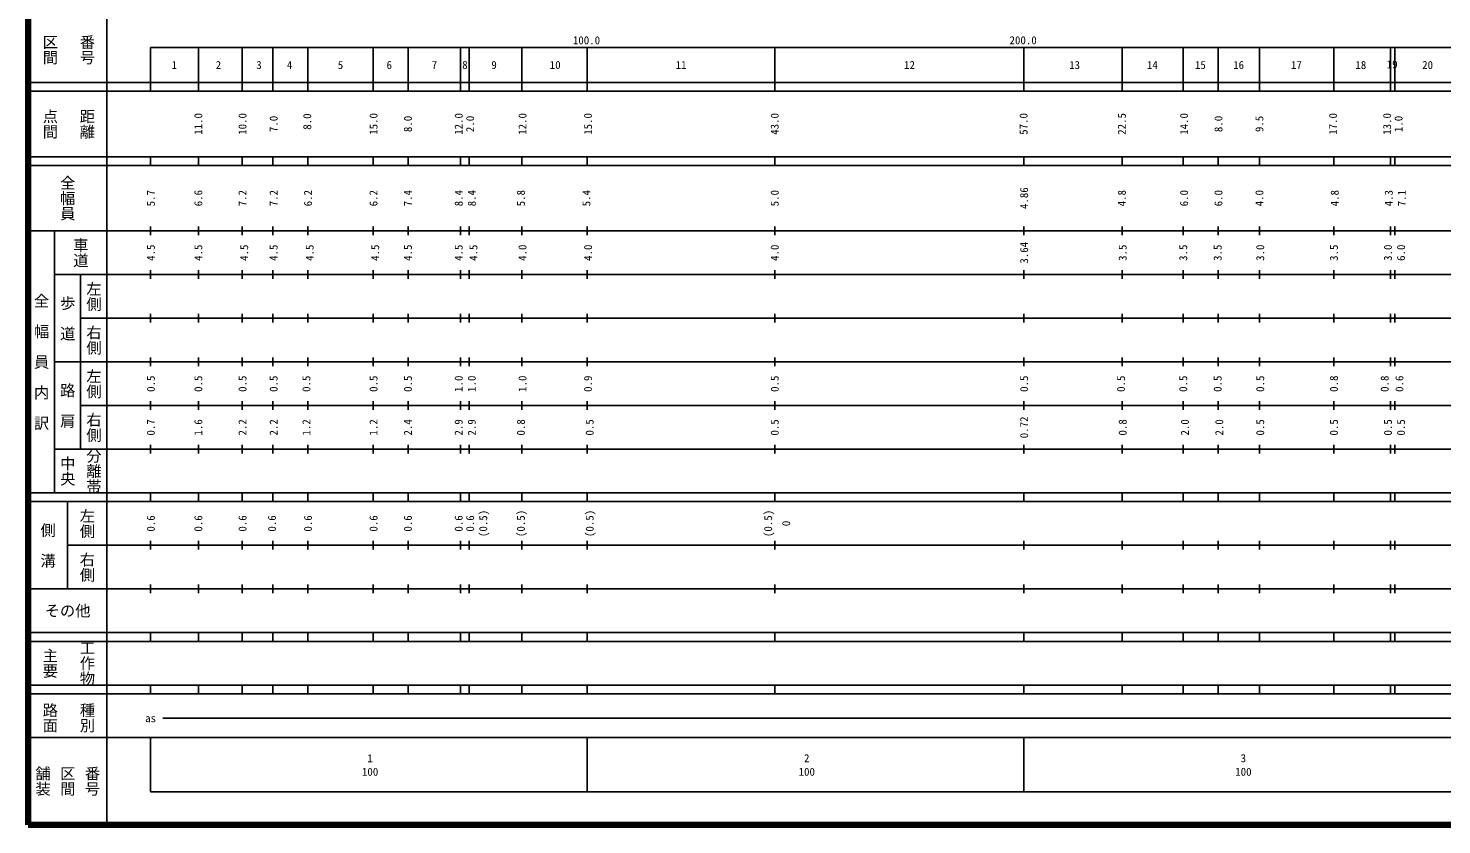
# Model space of a CAD drawing. Units: millimetres on the paper. Extents: x 40 to 680, y 20 to 380.
# Drawn here: x 40 to 363.7, y 20 to 202.4 of the extents above; entities that cross this region are included whole.
import ezdxf
from ezdxf.enums import TextEntityAlignment as Align

# ---------------------------------------------------------------- set-up
doc = ezdxf.new("R2010")
doc.units = ezdxf.units.MM
doc.layers.add('M-TTL', color=2, linetype='Continuous', lineweight=140)
doc.layers.add('M-TTL-BAND', color=7, linetype='Continuous', lineweight=25)
doc.styles.add('@ＭＳ ゴシック', font='')
doc.styles.add('ＭＳ ゴシック', font='')
doc.styles.get('@ＭＳ ゴシック').set_extended_font_data('@MS Gothic')
doc.styles.get('ＭＳ ゴシック').set_extended_font_data('MS Gothic')

msp = doc.modelspace()

# ---------------------------------------------------------------- linework, layer by layer
at = {"layer": 'M-TTL'}
for p, q in [((40, 380), (40, 20)), ((40, 20), (680, 20))]:
    msp.add_line(p, q, dxfattribs=at)
at = {"layer": 'M-TTL-BAND'}
for p, q in [((58, 370), (58, 20)), ((68, 198), (579, 198)), ((68, 198), (68, 188)), ((79, 198), (79, 188)), ((89, 198), (89, 188)), ((96, 198), (96, 188)), ((104, 198), (104, 188)), ((119, 198), (119, 188)), ((127, 198), (127, 188)), ((139, 198), (139, 188)), ((141, 198), (141, 188)), ((153, 198), (153, 188)), ((168, 198), (168, 188)), ((211, 198), (211, 188)), ((268, 198), (268, 188)), ((290.5, 198), (290.5, 188)), ((304.5, 198), (304.5, 188)), ((312.5, 198), (312.5, 188)), ((322, 198), (322, 188)), ((339, 198), (339, 188)), ((352, 198), (352, 188)), ((353, 198), (353, 188)), ((40, 190), (579, 190)), ((40, 188), (579, 188)), ((40, 173), (579, 173)), ((68, 171), (68, 173)), ((79, 173), (79, 171)), ((89, 173), (89, 171)), ((96, 173), (96, 171)), ((104, 173), (104, 171)), ((119, 173), (119, 171)), ((127, 173), (127, 171)), ((139, 173), (139, 171)), ((141, 173), (141, 171)), ((153, 173), (153, 171)), ((168, 173), (168, 171)), ((211, 173), (211, 171)), ((268, 171), (268, 173)), ((290.5, 173), (290.5, 171)), ((304.5, 173), (304.5, 171)), ((312.5, 173), (312.5, 171)), ((322, 173), (322, 171)), ((339, 173), (339, 171)), ((352, 173), (352, 171)), ((353, 173), (353, 171)), ((40, 171), (579, 171)), ((40, 156), (579, 156)), ((46, 96), (46, 156)), ((68, 155), (68, 157)), ((79, 157), (79, 155)), ((89, 157), (89, 155)), ((96, 157), (96, 155)), ((104, 157), (104, 155)), ((119, 157), (119, 155)), ((127, 157), (127, 155)), ((139, 157), (139, 155)), ((141, 157), (141, 155)), ((153, 157), (153, 155)), ((168, 157), (168, 155)), ((211, 157), (211, 155)), ((268, 155), (268, 157)), ((290.5, 157), (290.5, 155)), ((304.5, 157), (304.5, 155)), ((312.5, 157), (312.5, 155)), ((322, 157), (322, 155)), ((339, 157), (339, 155)), ((352, 157), (352, 155)), ((353, 157), (353, 155)), ((46, 146), (579, 146)), ((52, 146), (52, 106)), ((68, 145), (68, 147)), ((79, 147), (79, 145)), ((89, 147), (89, 145)), ((96, 147), (96, 145)), ((104, 147), (104, 145)), ((119, 147), (119, 145)), ((127, 147), (127, 145)), ((139, 147), (139, 145)), ((141, 147), (141, 145)), ((153, 147), (153, 145)), ((168, 147), (168, 145)), ((211, 147), (211, 145)), ((268, 145), (268, 147)), ((290.5, 147), (290.5, 145)), ((304.5, 147), (304.5, 145)), ((312.5, 147), (312.5, 145)), ((322, 147), (322, 145)), ((339, 147), (339, 145)), ((352, 147), (352, 145)), ((353, 147), (353, 145)), ((52, 136), (579, 136)), ((68, 135), (68, 137)), ((79, 137), (79, 135)), ((89, 137), (89, 135)), ((96, 137), (96, 135)), ((104, 137), (104, 135)), ((119, 137), (119, 135)), ((127, 137), (127, 135)), ((139, 137), (139, 135)), ((141, 137), (141, 135)), ((153, 137), (153, 135)), ((168, 137), (168, 135)), ((211, 137), (211, 135)), ((268, 135), (268, 137)), ((290.5, 137), (290.5, 135)), ((304.5, 137), (304.5, 135)), ((312.5, 137), (312.5, 135)), ((322, 137), (322, 135)), ((339, 137), (339, 135)), ((352, 137), (352, 135)), ((353, 137), (353, 135)), ((68, 125), (68, 127)), ((79, 127), (79, 125)), ((89, 127), (89, 125)), ((96, 127), (96, 125)), ((104, 127), (104, 125)), ((119, 127), (119, 125)), ((127, 127), (127, 125)), ((139, 127), (139, 125)), ((141, 127), (141, 125)), ((153, 127), (153, 125)), ((168, 127), (168, 125)), ((211, 127), (211, 125)), ((268, 125), (268, 127)), ((290.5, 127), (290.5, 125)), ((304.5, 127), (304.5, 125)), ((312.5, 127), (312.5, 125)), ((322, 127), (322, 125)), ((339, 127), (339, 125)), ((352, 127), (352, 125)), ((353, 127), (353, 125)), ((46, 126), (579, 126)), ((68, 115), (68, 117)), ((79, 117), (79, 115)), ((89, 117), (89, 115)), ((96, 117), (96, 115)), ((104, 117), (104, 115)), ((119, 117), (119, 115)), ((127, 117), (127, 115)), ((139, 117), (139, 115)), ((141, 117), (141, 115)), ((153, 117), (153, 115)), ((168, 117), (168, 115)), ((211, 117), (211, 115)), ((268, 115), (268, 117)), ((290.5, 117), (290.5, 115)), ((304.5, 117), (304.5, 115)), ((312.5, 117), (312.5, 115)), ((322, 117), (322, 115)), ((339, 117), (339, 115)), ((352, 117), (352, 115)), ((353, 117), (353, 115)), ((52, 116), (579, 116)), ((68, 105), (68, 107)), ((79, 107), (79, 105)), ((89, 107), (89, 105)), ((96, 107), (96, 105)), ((104, 107), (104, 105)), ((119, 107), (119, 105)), ((127, 107), (127, 105)), ((139, 107), (139, 105)), ((141, 107), (141, 105)), ((153, 107), (153, 105)), ((168, 107), (168, 105)), ((211, 107), (211, 105)), ((268, 105), (268, 107)), ((290.5, 107), (290.5, 105)), ((304.5, 107), (304.5, 105)), ((312.5, 107), (312.5, 105)), ((322, 107), (322, 105)), ((339, 107), (339, 105)), ((352, 107), (352, 105)), ((353, 107), (353, 105)), ((46, 106), (579, 106)), ((40, 96), (579, 96)), ((40, 94), (579, 94)), ((49, 94), (49, 74)), ((68, 94), (68, 96)), ((79, 96), (79, 94)), ((89, 96), (89, 94)), ((96, 96), (96, 94)), ((104, 96), (104, 94)), ((119, 96), (119, 94)), ((127, 96), (127, 94)), ((139, 96), (139, 94)), ((141, 96), (141, 94)), ((153, 96), (153, 94)), ((168, 96), (168, 94)), ((211, 96), (211, 94)), ((268, 94), (268, 96)), ((290.5, 96), (290.5, 94)), ((304.5, 96), (304.5, 94)), ((312.5, 96), (312.5, 94)), ((322, 96), (322, 94)), ((339, 96), (339, 94)), ((352, 96), (352, 94)), ((353, 96), (353, 94)), ((68, 83), (68, 85)), ((79, 85), (79, 83)), ((89, 85), (89, 83)), ((96, 85), (96, 83)), ((104, 85), (104, 83)), ((119, 85), (119, 83)), ((127, 85), (127, 83)), ((139, 85), (139, 83)), ((141, 85), (141, 83)), ((153, 85), (153, 83)), ((168, 85), (168, 83)), ((211, 85), (211, 83)), ((268, 83), (268, 85)), ((290.5, 85), (290.5, 83)), ((304.5, 85), (304.5, 83)), ((312.5, 85), (312.5, 83)), ((322, 85), (322, 83)), ((339, 85), (339, 83)), ((352, 85), (352, 83)), ((353, 85), (353, 83)), ((49, 84), (579, 84)), ((68, 73), (68, 75)), ((79, 75), (79, 73)), ((89, 75), (89, 73)), ((96, 75), (96, 73)), ((104, 75), (104, 73)), ((119, 75), (119, 73)), ((127, 75), (127, 73)), ((139, 75), (139, 73)), ((141, 75), (141, 73)), ((153, 75), (153, 73)), ((168, 75), (168, 73)), ((211, 75), (211, 73)), ((268, 73), (268, 75)), ((290.5, 75), (290.5, 73)), ((304.5, 75), (304.5, 73)), ((312.5, 75), (312.5, 73)), ((322, 75), (322, 73)), ((339, 75), (339, 73)), ((352, 75), (352, 73)), ((353, 75), (353, 73)), ((40, 74), (579, 74)), ((40, 64), (579, 64)), ((40, 62), (579, 62)), ((68, 62), (68, 64)), ((79, 64), (79, 62)), ((89, 64), (89, 62)), ((96, 64), (96, 62)), ((104, 64), (104, 62)), ((119, 64), (119, 62)), ((127, 64), (127, 62)), ((139, 64), (139, 62)), ((141, 64), (141, 62)), ((153, 64), (153, 62)), ((168, 64), (168, 62)), ((211, 64), (211, 62)), ((268, 62), (268, 64)), ((290.5, 64), (290.5, 62)), ((304.5, 64), (304.5, 62)), ((312.5, 64), (312.5, 62)), ((322, 64), (322, 62)), ((339, 64), (339, 62)), ((352, 64), (352, 62)), ((353, 64), (353, 62)), ((40, 52), (579, 52)), ((68, 50), (68, 52)), ((79, 52), (79, 50)), ((89, 52), (89, 50)), ((96, 52), (96, 50)), ((104, 52), (104, 50)), ((119, 52), (119, 50)), ((127, 52), (127, 50)), ((139, 52), (139, 50)), ((141, 52), (141, 50)), ((153, 52), (153, 50)), ((168, 52), (168, 50)), ((211, 52), (211, 50)), ((268, 50), (268, 52)), ((290.5, 52), (290.5, 50)), ((304.5, 52), (304.5, 50)), ((312.5, 52), (312.5, 50)), ((322, 52), (322, 50)), ((339, 52), (339, 50)), ((352, 52), (352, 50)), ((353, 52), (353, 50)), ((40, 50), (579, 50)), ((70.805, 44.406), (488.101, 44.406)), ((40, 40), (579, 40)), ((68, 40), (68, 27.5)), ((168, 40), (168, 27.5)), ((268, 40), (268, 27.5)), ((68, 27.5), (579, 27.5))]:
    msp.add_line(p, q, dxfattribs=at)

# ---------------------------------------------------------------- texts
for s, height, rotation, style, p in [('番号', 2.566, 270, '@ＭＳ ゴシック', (53.5, 197.5)), ('区間', 2.566, 270, '@ＭＳ ゴシック', (45, 197.5)), ('点間', 2.566, 270, '@ＭＳ ゴシック', (45, 180.5)), ('距離', 2.566, 270, '@ＭＳ ゴシック', (53.5, 180.5)), ('11.0', 1.833, 90, 'ＭＳ ゴシック', (78.936, 180.5)), ('10.0', 1.833, 90, 'ＭＳ ゴシック', (89.061, 180.5)), ('7.0', 1.833, 90, 'ＭＳ ゴシック', (96.186, 180.5)), ('8.0', 1.833, 90, 'ＭＳ ゴシック', (103.884, 181.041)), ('15.0', 1.833, 90, 'ＭＳ ゴシック', (119.062, 180.5)), ('8.0', 1.833, 90, 'ＭＳ ゴシック', (126.937, 180.5)), ('12.0', 1.833, 90, 'ＭＳ ゴシック', (138.563, 180.5)), ('2.0', 1.833, 90, 'ＭＳ ゴシック', (141.188, 180.5)), ('12.0', 1.833, 90, 'ＭＳ ゴシック', (153.188, 180.5)), ('15.0', 1.833, 90, 'ＭＳ ゴシック', (168.189, 180.5)), ('43.0', 1.833, 90, 'ＭＳ ゴシック', (210.94, 180.5)), ('57.0', 1.833, 90, 'ＭＳ ゴシック', (267.936, 180.5)), ('22.5', 1.833, 90, 'ＭＳ ゴシック', (290.443, 180.5)), ('14.0', 1.833, 90, 'ＭＳ ゴシック', (304.694, 180.5)), ('8.0', 1.833, 90, 'ＭＳ ゴシック', (312.569, 180.5)), ('9.5', 1.833, 90, 'ＭＳ ゴシック', (321.944, 180.5)), ('17.0', 1.833, 90, 'ＭＳ ゴシック', (338.82, 180.5)), ('13.0', 1.833, 90, 'ＭＳ ゴシック', (351.196, 180.5)), ('1.0', 1.833, 90, 'ＭＳ ゴシック', (353.821, 180.5)), ('全幅員', 2.566, 270, '@ＭＳ ゴシック', (49, 163.5)), ('5.7', 1.833, 90, 'ＭＳ ゴシック', (68.06, 163.5)), ('6.6', 1.833, 90, 'ＭＳ ゴシック', (78.936, 163.5)), ('7.2', 1.833, 90, 'ＭＳ ゴシック', (89.061, 163.5)), ('7.2', 1.833, 90, 'ＭＳ ゴシック', (96.186, 163.5)), ('6.2', 1.833, 90, 'ＭＳ ゴシック', (104.062, 163.5)), ('6.2', 1.833, 90, 'ＭＳ ゴシック', (119.062, 163.5)), ('7.4', 1.833, 90, 'ＭＳ ゴシック', (126.937, 163.5)), ('8.4', 1.833, 90, 'ＭＳ ゴシック', (138.563, 163.5)), ('8.4', 1.833, 90, 'ＭＳ ゴシック', (141.563, 163.5)), ('5.8', 1.833, 90, 'ＭＳ ゴシック', (152.813, 163.5)), ('5.4', 1.833, 90, 'ＭＳ ゴシック', (167.814, 163.5)), ('5.0', 1.833, 90, 'ＭＳ ゴシック', (210.94, 163.5)), ('4.86', 1.833, 90, 'ＭＳ ゴシック', (268.06, 163.5)), ('4.8', 1.833, 90, 'ＭＳ ゴシック', (290.443, 163.5)), ('6.0', 1.833, 90, 'ＭＳ ゴシック', (304.694, 163.5)), ('6.0', 1.833, 90, 'ＭＳ ゴシック', (312.569, 163.5)), ('4.0', 1.833, 90, 'ＭＳ ゴシック', (321.944, 163.5)), ('4.8', 1.833, 90, 'ＭＳ ゴシック', (339.195, 163.5)), ('4.3', 1.833, 90, 'ＭＳ ゴシック', (351.571, 163.5)), ('7.1', 1.833, 90, 'ＭＳ ゴシック', (354.571, 163.5)), ('車道', 2.566, 270, '@ＭＳ ゴシック', (52, 151)), ('4.5', 1.833, 90, 'ＭＳ ゴシック', (68.06, 151)), ('4.5', 1.833, 90, 'ＭＳ ゴシック', (78.936, 151)), ('4.5', 1.833, 90, 'ＭＳ ゴシック', (89.436, 151)), ('4.5', 1.833, 90, 'ＭＳ ゴシック', (96.186, 151)), ('4.5', 1.833, 90, 'ＭＳ ゴシック', (104.437, 151)), ('4.5', 1.833, 90, 'ＭＳ ゴシック', (119.437, 151)), ('4.5', 1.833, 90, 'ＭＳ ゴシック', (126.937, 151)), ('4.5', 1.833, 90, 'ＭＳ ゴシック', (138.563, 151)), ('4.5', 1.833, 90, 'ＭＳ ゴシック', (141.938, 151)), ('4.0', 1.833, 90, 'ＭＳ ゴシック', (153.188, 151)), ('4.0', 1.833, 90, 'ＭＳ ゴシック', (168.189, 151)), ('4.0', 1.833, 90, 'ＭＳ ゴシック', (210.94, 151)), ('3.64', 1.833, 90, 'ＭＳ ゴシック', (268.06, 151)), ('3.5', 1.833, 90, 'ＭＳ ゴシック', (290.631, 151)), ('3.5', 1.833, 90, 'ＭＳ ゴシック', (304.506, 151)), ('3.5', 1.833, 90, 'ＭＳ ゴシック', (312.382, 151)), ('3.0', 1.833, 90, 'ＭＳ ゴシック', (322.132, 151)), ('3.5', 1.833, 90, 'ＭＳ ゴシック', (339.008, 151)), ('3.0', 1.833, 90, 'ＭＳ ゴシック', (351.383, 151)), ('6.0', 1.833, 90, 'ＭＳ ゴシック', (354.383, 151)), ('左側', 2.566, 270, '@ＭＳ ゴシック', (55, 141)), ('全\u3000幅\u3000員\u3000内\u3000訳', 2.566, 270, '@ＭＳ ゴシック', (43, 126)), ('歩\u3000道', 2.566, 270, '@ＭＳ ゴシック', (49, 136)), ('右側', 2.566, 270, '@ＭＳ ゴシック', (55, 131)), ('左側', 2.566, 270, '@ＭＳ ゴシック', (55, 121)), ('路\u3000肩', 2.566, 270, '@ＭＳ ゴシック', (49, 116)), ('0.5', 1.833, 90, 'ＭＳ ゴシック', (68.06, 121)), ('0.5', 1.833, 90, 'ＭＳ ゴシック', (78.936, 121)), ('0.5', 1.833, 90, 'ＭＳ ゴシック', (89.061, 121)), ('0.5', 1.833, 90, 'ＭＳ ゴシック', (96.186, 121)), ('0.5', 1.833, 90, 'ＭＳ ゴシック', (103.687, 121)), ('0.5', 1.833, 90, 'ＭＳ ゴシック', (119.062, 121)), ('0.5', 1.833, 90, 'ＭＳ ゴシック', (126.937, 121)), ('1.0', 1.833, 90, 'ＭＳ ゴシック', (138.563, 121)), ('1.0', 1.833, 90, 'ＭＳ ゴシック', (141.563, 121)), ('1.0', 1.833, 90, 'ＭＳ ゴシック', (153.188, 121)), ('0.9', 1.833, 90, 'ＭＳ ゴシック', (168.189, 121)), ('0.5', 1.833, 90, 'ＭＳ ゴシック', (210.94, 121)), ('0.5', 1.833, 90, 'ＭＳ ゴシック', (268.06, 121)), ('0.5', 1.833, 90, 'ＭＳ ゴシック', (290.256, 121)), ('0.5', 1.833, 90, 'ＭＳ ゴシック', (304.506, 121)), ('0.5', 1.833, 90, 'ＭＳ ゴシック', (312.382, 121)), ('0.5', 1.833, 90, 'ＭＳ ゴシック', (322.132, 121)), ('0.8', 1.833, 90, 'ＭＳ ゴシック', (339.008, 121)), ('0.8', 1.833, 90, 'ＭＳ ゴシック', (350.633, 121)), ('0.6', 1.833, 90, 'ＭＳ ゴシック', (354.008, 121)), ('右側', 2.566, 270, '@ＭＳ ゴシック', (55, 111)), ('0.72', 1.833, 90, 'ＭＳ ゴシック', (268.06, 111)), ('0.7', 1.833, 90, 'ＭＳ ゴシック', (68.06, 111)), ('1.6', 1.833, 90, 'ＭＳ ゴシック', (78.936, 111)), ('2.2', 1.833, 90, 'ＭＳ ゴシック', (89.061, 111)), ('2.2', 1.833, 90, 'ＭＳ ゴシック', (96.186, 111)), ('1.2', 1.833, 90, 'ＭＳ ゴシック', (103.687, 111)), ('1.2', 1.833, 90, 'ＭＳ ゴシック', (119.062, 111)), ('2.4', 1.833, 90, 'ＭＳ ゴシック', (126.937, 111)), ('2.9', 1.833, 90, 'ＭＳ ゴシック', (138.563, 111)), ('2.9', 1.833, 90, 'ＭＳ ゴシック', (141.563, 111)), ('0.8', 1.833, 90, 'ＭＳ ゴシック', (152.813, 111)), ('0.5', 1.833, 90, 'ＭＳ ゴシック', (168.564, 111)), ('0.5', 1.833, 90, 'ＭＳ ゴシック', (210.94, 111)), ('0.8', 1.833, 90, 'ＭＳ ゴシック', (290.631, 111)), ('2.0', 1.833, 90, 'ＭＳ ゴシック', (304.881, 111)), ('2.0', 1.833, 90, 'ＭＳ ゴシック', (312.757, 111)), ('0.5', 1.833, 90, 'ＭＳ ゴシック', (322.132, 111)), ('0.5', 1.833, 90, 'ＭＳ ゴシック', (339.008, 111)), ('0.5', 1.833, 90, 'ＭＳ ゴシック', (351.383, 111)), ('0.5', 1.833, 90, 'ＭＳ ゴシック', (354.383, 111)), ('中央', 2.566, 270, '@ＭＳ ゴシック', (49, 101)), ('分離帯', 2.566, 270, '@ＭＳ ゴシック', (55, 101)), ('左側', 2.566, 270, '@ＭＳ ゴシック', (53.5, 89)), ('0.6', 1.833, 90, 'ＭＳ ゴシック', (68.06, 89)), ('0.6', 1.833, 90, 'ＭＳ ゴシック', (78.936, 89)), ('0.6', 1.833, 90, 'ＭＳ ゴシック', (89.061, 89)), ('0.6', 1.833, 90, 'ＭＳ ゴシック', (95.811, 89)), ('0.6', 1.833, 90, 'ＭＳ ゴシック', (104.062, 89)), ('0.6', 1.833, 90, 'ＭＳ ゴシック', (119.062, 89)), ('0.6', 1.833, 90, 'ＭＳ ゴシック', (126.937, 89)), ('0.6', 1.833, 90, 'ＭＳ ゴシック', (138.563, 89)), ('0.6', 1.833, 90, 'ＭＳ ゴシック', (141.188, 89)), ('(0.5)', 1.833, 90, 'ＭＳ ゴシック', (144.188, 89)), ('(0.5)', 1.833, 90, 'ＭＳ ゴシック', (152.813, 89)), ('(0.5)', 1.833, 90, 'ＭＳ ゴシック', (168.564, 89)), ('(0.5)', 1.833, 90, 'ＭＳ ゴシック', (209.44, 89)), ('側\u3000溝', 2.566, 270, '@ＭＳ ゴシック', (44.5, 84)), ('0', 1.833, 90, 'ＭＳ ゴシック', (213.566, 89)), ('右側', 2.566, 270, '@ＭＳ ゴシック', (53.5, 79)), ('工作物', 2.566, 270, '@ＭＳ ゴシック', (53.5, 57)), ('主要', 2.566, 270, '@ＭＳ ゴシック', (45, 57)), ('路面', 2.566, 270, '@ＭＳ ゴシック', (45, 44.5)), ('種別', 2.566, 270, '@ＭＳ ゴシック', (53.5, 44.5)), ('舗装', 2.566, 270, '@ＭＳ ゴシック', (43.333, 30)), ('区間', 2.566, 270, '@ＭＳ ゴシック', (49, 30)), ('番号', 2.566, 270, '@ＭＳ ゴシック', (54.667, 30))]:
    msp.add_text(s, height=height, rotation=rotation, dxfattribs=dict(at, style=style)).set_placement(p, align=Align.MIDDLE_CENTER)
at = {"layer": 'M-TTL-BAND', "style": 'ＭＳ ゴシック'}
for s, p in [('100.0', (167.844, 198.195)), ('200.0', (267.844, 198.195))]:
    msp.add_text(s, height=1.833, dxfattribs=at).set_placement(p, align=Align.BOTTOM_CENTER)
for s, height, p in [('1', 1.833, (73.425, 194)), ('2', 1.833, (83.55, 194)), ('3', 1.833, (92.842, 194)), ('4', 1.833, (99.843, 194)), ('5', 1.833, (111.51, 194)), ('6', 1.833, (122.677, 194)), ('7', 1.833, (133.011, 194)), ('8', 1.833, (140.011, 194)), ('9', 1.833, (146.678, 194)), ('10', 1.833, (160.678, 194)), ('11', 1.833, (189.513, 194)), ('12', 1.833, (241.829, 194)), ('13', 1.833, (279.628, 194)), ('14', 1.833, (297.433, 194)), ('15', 1.833, (308.434, 194)), ('16', 1.833, (317.184, 194)), ('17', 1.833, (330.434, 194)), ('18', 1.833, (345.185, 194)), ('19', 1.833, (352.366, 194.151)), ('20', 1.833, (360.475, 194)), ('その他', 2.566, (49, 69)), ('as', 1.833, (68.006, 44.406)), ('1', 1.833, (118.288, 35.238)), ('2', 1.833, (218.288, 35.238)), ('3', 1.833, (318.288, 35.238)), ('100', 1.833, (118.288, 32.131)), ('100', 1.833, (218.288, 32.131)), ('100', 1.833, (318.288, 32.131))]:
    msp.add_text(s, height=height, dxfattribs=at).set_placement(p, align=Align.MIDDLE_CENTER)

doc.saveas('drawing.dxf')
